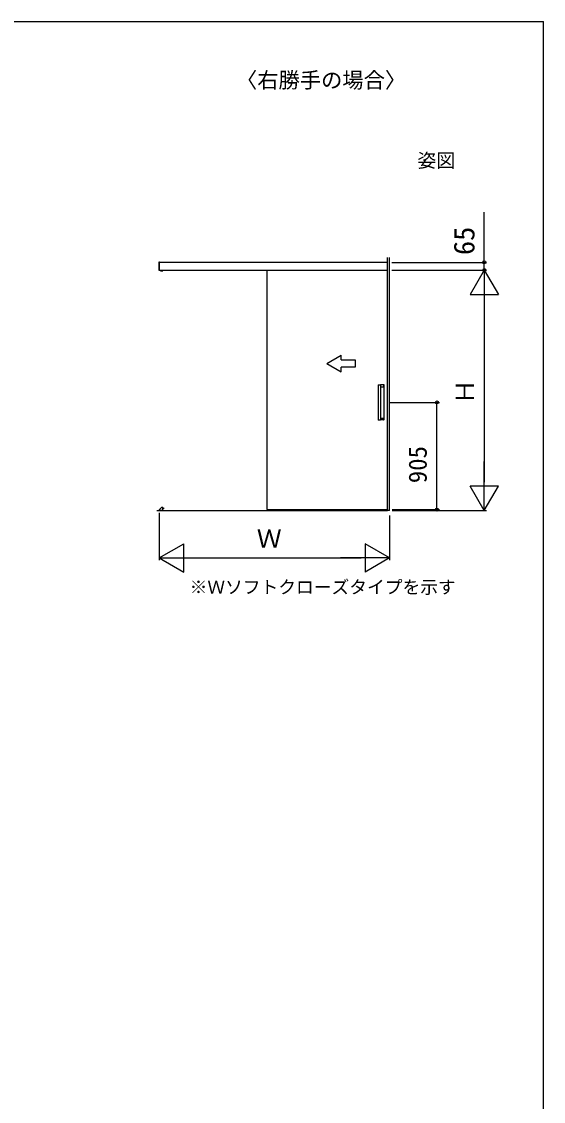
# Model space of a CAD drawing. Units: millimetres, scale not verified. Extents: x -525 to 525, y -783 to 779.
# Drawn here: x 304.4 to 525, y 290.4 to 746.7 of the extents above; entities that cross this region are included whole.
import ezdxf
from ezdxf.enums import TextEntityAlignment as Align

# ---------------------------------------------------------------- set-up
doc = ezdxf.new("R2010")
doc.units = ezdxf.units.MM
doc.header["$LTSCALE"] = 4
for name, color, linetype in [('0-0_0', 7, 'Continuous'), ('0-2_USER1', 3, 'Continuous'), ('0-6_YKK_A1', 4, 'Continuous'), ('0-7_YKK_D', 6, 'Continuous'), ('0-8_YKK_ZWAK', 7, 'Continuous')]:
    doc.layers.add(name, color=color, linetype=linetype)
doc.styles.add('ＭＳ ゴシック', font='')
doc.styles.get('ＭＳ ゴシック').set_extended_font_data('MS Gothic')

msp = doc.modelspace()

# ---------------------------------------------------------------- linework, layer by layer
at = {"layer": '0-0_0'}
for p, q in [((455.181, 593.25), (455.189, 593.25)), ((455.189, 593.25), (456.073, 593.25)), ((456.073, 593.25), (456.081, 593.25)), ((455.081, 593.15), (455.081, 578.35)), ((457.673, 593.15), (456.181, 593.15)), ((456.181, 593.15), (456.181, 578.35)), ((457.441, 593.142), (456.181, 593.142)), ((456.181, 592.343), (457.441, 592.343)), ((457.495, 592.392), (457.495, 593.092)), ((457.725, 578.4), (457.725, 593.1)), ((457.71, 585.75), (457.725, 585.75)), ((457.731, 585.75), (457.725, 585.75)), ((455.189, 578.25), (455.181, 578.25)), ((456.073, 578.25), (455.189, 578.25)), ((456.081, 578.25), (456.073, 578.25)), ((456.181, 579.157), (457.441, 579.157)), ((457.441, 578.358), (456.181, 578.358)), ((457.673, 578.35), (456.181, 578.35)), ((457.495, 578.408), (457.495, 579.108)), ((457.725, 578.4), (457.724, 578.4))]:
    msp.add_line(p, q, dxfattribs=at)
for points in [[(457.494, 593.092), (457.493, 593.105), (457.487, 593.118), (457.478, 593.128), (457.467, 593.135), (457.454, 593.141), (457.441, 593.141)], [(457.441, 592.343), (457.456, 592.345), (457.47, 592.352), (457.481, 592.363), (457.489, 592.377), (457.491, 592.392)], [(457.448, 592.343), (457.462, 592.346), (457.475, 592.354), (457.486, 592.364), (457.493, 592.378), (457.495, 592.392)], [(457.724, 593.1), (457.723, 593.111), (457.719, 593.122), (457.713, 593.131), (457.705, 593.139), (457.695, 593.145), (457.684, 593.148), (457.673, 593.15)], [(457.441, 579.157), (457.456, 579.155), (457.47, 579.148), (457.481, 579.137), (457.489, 579.123), (457.491, 579.108)], [(457.491, 578.408), (457.49, 578.397), (457.486, 578.386), (457.48, 578.377), (457.472, 578.369), (457.462, 578.363), (457.452, 578.36), (457.441, 578.358)], [(457.495, 579.108), (457.494, 579.12), (457.488, 579.132), (457.481, 579.142), (457.471, 579.149), (457.459, 579.155), (457.447, 579.157)], [(457.448, 578.36), (457.463, 578.362), (457.476, 578.37), (457.486, 578.38), (457.493, 578.393), (457.494, 578.408)], [(457.724, 578.4), (457.723, 578.389), (457.719, 578.378), (457.713, 578.369), (457.705, 578.361), (457.695, 578.355), (457.684, 578.352), (457.673, 578.35)]]:
    msp.add_lwpolyline(points, dxfattribs=at)
for centre, start, end in [((455.181, 593.15), 90, 180), ((456.081, 593.15), 0, 90), ((455.181, 578.35), 180, 270), ((456.081, 578.35), 270, 0)]:
    msp.add_arc(centre, 0.1, start, end, dxfattribs=at)
at = {"layer": '0-6_YKK_A1'}
for p, q in [((362.501, 645.028), (362.475, 645.002)), ((362.475, 645.002), (362.475, 641.648)), ((362.75, 641.635), (362.75, 645.015)), ((459, 644.95), (362.75, 644.95)), ((459, 646.95), (459, 540.05)), ((460, 540.05), (460, 646.95)), ((362.475, 641.648), (362.501, 641.622)), ((362.725, 641.61), (362.501, 641.622)), ((362.725, 641.61), (362.75, 641.635)), ((362.75, 641.7), (459, 641.7)), ((363.154, 641.7), (363.168, 641.432)), ((363.218, 641.385), (363.996, 641.385)), ((364.046, 641.432), (364.06, 641.7)), ((433.475, 602.22), (439.475, 605.685)), ((439.475, 603.72), (439.475, 605.685)), ((433.475, 602.22), (439.475, 598.756)), ((439.475, 598.756), (439.475, 600.72)), ((361.525, 540.05), (459.1, 540.05)), ((362.566, 540.35), (362.55, 540.05)), ((362.55, 540.05), (362.7, 540.05)), ((362.6, 540.05), (362.6, 540.25)), ((363.477, 541.352), (362.639, 540.514)), ((364.05, 540.05), (362.7, 540.05)), ((363.983, 541.425), (363.654, 541.425)), ((364.05, 540.05), (364.15, 540.05)), ((364.085, 541.283), (364.083, 541.33)), ((364.15, 540.05), (364.085, 541.283)), ((460, 540.05), (458.8, 540.05))]:
    msp.add_line(p, q, dxfattribs=at)
for points in [[(362.75, 645.015), (362.725, 645.04), (362.501, 645.028)], [(364.35, 641.7), (364.35, 641.51), (364.05, 641.51)], [(408.075, 641.7), (408.075, 540.5), (459, 540.5)], [(439.475, 603.72), (445.475, 603.72), (445.475, 600.72), (439.475, 600.72)], [(364.086, 541.275), (364.35, 541.275), (364.35, 540.8), (364.111, 540.8)]]:
    msp.add_lwpolyline(points, dxfattribs=at)
for centre, radius, start, end in [((363.218, 641.435), 0.05, 183, 270), ((363.996, 641.435), 0.05, 270, 357), ((362.815, 540.337), 0.25, 135, 177), ((363.654, 541.175), 0.25, 90, 135), ((363.983, 541.325), 0.1, 3, 90)]:
    msp.add_arc(centre, radius, start, end, dxfattribs=at)
at = {"layer": '0-7_YKK_D'}
for p, q in [((460.85, 644.95), (501, 644.95)), ((460.85, 641.7), (501, 641.7)), ((461, 641.7), (501, 641.7)), ((500, 641.7), (494, 631.308)), ((500, 641.7), (506, 631.308)), ((500, 641.7), (500, 620.915)), ((494, 631.308), (506, 631.308)), ((500, 629.7), (500, 552.05)), ((460.025, 585.75), (481, 585.75)), ((480, 540.5), (480, 585.75)), ((500, 540.05), (500, 560.835)), ((500, 540.05), (494, 550.442)), ((506, 550.442), (494, 550.442)), ((500, 540.05), (506, 550.442)), ((362.6, 539.05), (362.6, 519.05)), ((461, 540.05), (501, 540.05)), ((461.025, 540.5), (481, 540.5)), ((460, 538.05), (460, 519.05)), ((362.6, 520.05), (372.992, 526.05)), ((372.992, 514.05), (372.992, 526.05)), ((460, 520.05), (449.608, 526.05)), ((449.608, 526.05), (449.608, 514.05)), ((362.6, 520.05), (372.992, 514.05)), ((362.6, 520.05), (383.385, 520.05)), ((374.6, 520.05), (448, 520.05)), ((460, 520.05), (439.215, 520.05)), ((460, 520.05), (449.608, 514.05))]:
    msp.add_line(p, q, dxfattribs=at)
msp.add_lwpolyline([(500, 641.7), (500, 644.95), (500, 666.114)], dxfattribs=at)
for centre in [(500, 644.95), (500, 641.7), (480, 585.75), (480, 540.5)]:
    msp.add_circle(centre, 0.637, dxfattribs=at)
at = {"layer": '0-8_YKK_ZWAK'}
msp.add_line((-525, 746.7), (525, 746.7), dxfattribs=at)
msp.add_lwpolyline([(-525, -783.3), (525, -783.3), (525, 746.7)], dxfattribs=at)

# ---------------------------------------------------------------- texts
at = {"layer": '0-2_USER1', "style": 'ＭＳ ゴシック'}
for s, height, p in [('〈右勝手の場合〉', 6.598, (395, 716.7)), ('姿図', 5.865, (471.727, 683.336)), ('※Ｗソフトクローズタイプを示す', 5.499, (375.422, 503.334))]:
    msp.add_text(s, height=height, dxfattribs=at).set_placement(p, align=Align.BOTTOM_LEFT)
at = {"layer": '0-7_YKK_D', "style": 'ＭＳ ゴシック'}
for s, height, p in [('65', 8.798, (498.5, 648.045)), ('Ｈ', 7.698, (498, 585.028)), ('905', 7.698, (478, 551.641))]:
    msp.add_text(s, height=height, rotation=90, dxfattribs=at).set_placement(p, align=Align.BOTTOM_LEFT)
msp.add_text('Ｗ', height=7.698, dxfattribs=at).set_placement((403.843, 522.05), align=Align.BOTTOM_LEFT)

doc.saveas('drawing.dxf')
